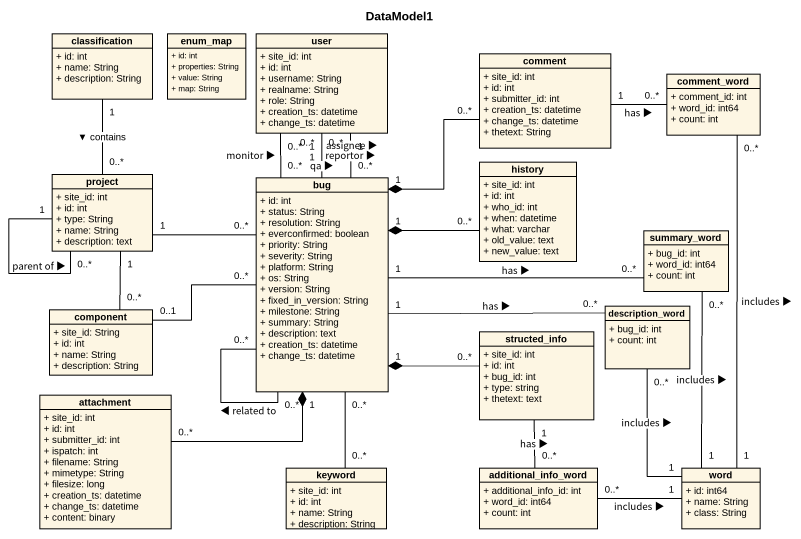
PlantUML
@startuml
title DataModel1
hide circle
hide empty members
skinparam classAttributeIconSize 0
class classification {
  + id: int
  + name: String
  + description: String
}
class enum_map {
  + id: int
  + properties: String
  + value: String
  + map: String
}
class user {
  + site_id: int
  + id: int
  + username: String
  + realname: String
  + role: String
  + creation_ts: datetime
  + change_ts: datetime
}
class comment {
  + site_id: int
  + id: int
  + submitter_id: int
  + creation_ts: datetime
  + change_ts: datetime
  + thetext: String
}
class comment_word {
  + comment_id: int
  + word_id: int64
  + count: int
}
class project {
  + site_id: int
  + id: int
  + type: String
  + name: String
  + description: text
}
class history {
  + site_id: int
  + id: int
  + who_id: int
  + when: datetime
  + what: varchar
  + old_value: text
  + new_value: text
}
class bug {
  + id: int
  + status: String
  + resolution: String
  + everconfirmed: boolean
  + priority: String
  + severity: String
  + platform: String
  + os: String
  + version: String
  + fixed_in_version: String
  + milestone: String
  + summary: String
  + description: text
  + creation_ts: datetime
  + change_ts: datetime
}
class summary_word {
  + bug_id: int
  + word_id: int64
  + count: int
}
class "component" as component_ {
  + site_id: String
  + id: int
  + name: String
  + description: String
}
class structed_info {
  + site_id: int
  + id: int
  + bug_id: int
  + type: string
  + thetext: text
}
class description_word {
  + bug_id: int
  + count: int
}
class attachment {
  + site_id: int
  + id: int
  + submitter_id: int
  + ispatch: int
  + filename: String
  + mimetype: String
  + filesize: long
  + creation_ts: datetime
  + change_ts: datetime
  + content: binary
}
class keyword {
  + site_id: int
  + id: int
  + name: String
  + description: String
}
class additional_info_word {
  + additional_info_id: int
  + word_id: int64
  + count: int
}
class word {
  + id: int64
  + name: String
  + class: String
}
user "1" -- "0..*" bug : reportor ▶
user "0..*" -- "0..*" bug : monitor ▶
user "1" -- "0..*" bug : qa ▶
user "1" -- "0..*" bug : assignee ▶
comment "1" -right- "0..*" comment_word : has ▶
comment "0..*" --* "1" bug
project "0..*" -up- "1" classification : ▼ contains
project "1" -- "0..*" project : parent of ▶
history "0..*" -left-* "1" bug
bug "0..*" -left- "1" project
bug "0..*" -- "0..*" bug : ◀ related to
summary_word "0..*" -left- "1" bug : has ▶
component_ "0..*" -up- "1" project
component_ "0..1" -right- "0..*" bug
structed_info "0..*" -left-* "1" bug
description_word "0..*" -left- "1" bug : has ▶
attachment "0..*" -up-* "1" bug
keyword "0..*" -up- "0..*" bug
additional_info_word "0..*" -up- "1" structed_info : has ▶
word "1" -up- "0..*" comment_word : includes ▶
word "1" -up- "0..*" summary_word : includes ▶
word "1" -up- "0..*" description_word : includes ▶
word "1" -left- "0..*" additional_info_word : includes ▶
@enduml
